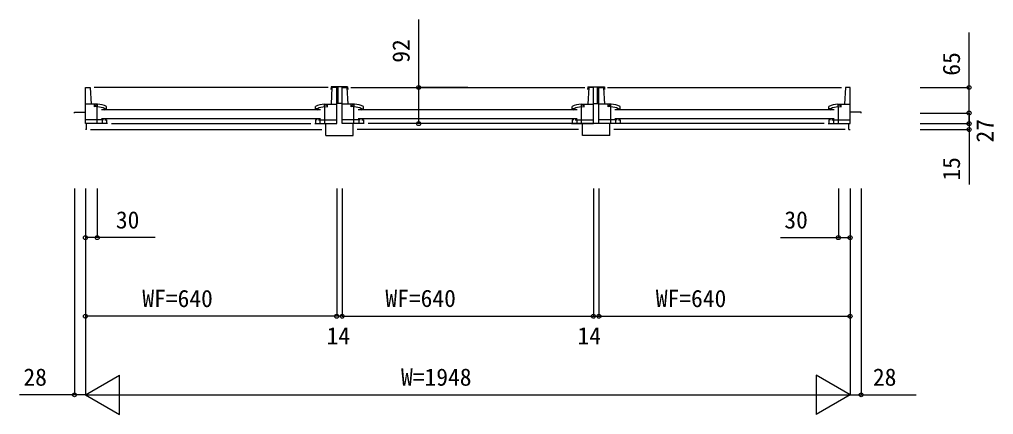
# Model space of a CAD drawing. Units: millimetres, scale not verified. Extents: x -13750 to 13750, y -10000 to 10000.
# Drawn here: x -5758 to -3277, y 1669 to 2674 of the extents above; entities that cross this region are included whole.
import ezdxf
from ezdxf.enums import TextEntityAlignment as Align

# ---------------------------------------------------------------- set-up
doc = ezdxf.new("R2010")
doc.units = ezdxf.units.MM
doc.header["$LTSCALE"] = 50
doc.layers.add('0-2_YKK_B1', color=4, linetype='Continuous')
doc.layers.add('0-6_YKK_N1', color=2, linetype='Continuous')
doc.styles.add('ＭＳ ゴシック', font='')
doc.styles.get('ＭＳ ゴシック').set_extended_font_data('MS Gothic')

msp = doc.modelspace()

# ---------------------------------------------------------------- linework, layer by layer
at = {"layer": '0-2_YKK_B1'}
for p, q in [((-5590, 2409.45), (-5590, 2501.45)), ((-5590, 2501.45), (-5578, 2501.45)), ((-5578, 2501.45), (-5575.8, 2459.45)), ((-4972, 2501.45), (-5568, 2501.45)), ((-4964, 2503.15), (-4964.61, 2496.15)), ((-4962, 2501.45), (-4964.2, 2459.45)), ((-4922, 2503.15), (-4964, 2503.15)), ((-4950, 2501.45), (-4962, 2501.45)), ((-4950, 2409.45), (-4950, 2501.45)), ((-4946.4, 2460.45), (-4946.4, 2503.15)), ((-4936, 2409.45), (-4936, 2501.45)), ((-4936, 2501.45), (-4924, 2501.45)), ((-4924, 2501.45), (-4921.8, 2459.45)), ((-4922, 2503.15), (-4921.39, 2496.15)), ((-4914, 2501.45), (-4318, 2501.45)), ((-4310, 2503.15), (-4310.61, 2496.15)), ((-4308, 2501.45), (-4310.2, 2459.45)), ((-4310, 2503.15), (-4268, 2503.15)), ((-4296, 2501.45), (-4308, 2501.45)), ((-4296, 2409.45), (-4296, 2501.45)), ((-4285.6, 2460.45), (-4285.6, 2503.15)), ((-4282, 2409.45), (-4282, 2501.45)), ((-4282, 2501.45), (-4270, 2501.45)), ((-4270, 2501.45), (-4267.8, 2459.45)), ((-4268, 2503.15), (-4267.39, 2496.15)), ((-4260, 2501.45), (-3664, 2501.45)), ((-3654, 2501.45), (-3656.2, 2459.45)), ((-3642, 2501.45), (-3654, 2501.45)), ((-3642, 2409.45), (-3642, 2501.45)), ((-5560, 2459.45), (-5590, 2459.45)), ((-5566.8, 2452.25), (-5566.8, 2459.45)), ((-5566.5, 2453.95), (-5562.5, 2457.04)), ((-5562.5, 2457.04), (-5561.1, 2456.85)), ((-5561.1, 2456.85), (-5560.7, 2456.65)), ((-5560.7, 2456.65), (-5559.3, 2456.65)), ((-5559, 2458.95), (-5560, 2458.95)), ((-5559.3, 2451.95), (-5559.3, 2458.95)), ((-4981, 2458.95), (-4980, 2458.95)), ((-4980.7, 2451.95), (-4980.7, 2458.95)), ((-4979.3, 2456.65), (-4980.7, 2456.65)), ((-4980, 2459.45), (-4950, 2459.45)), ((-4978.9, 2456.85), (-4979.3, 2456.65)), ((-4977.5, 2457.04), (-4978.9, 2456.85)), ((-4973.5, 2453.95), (-4977.5, 2457.04)), ((-4973.2, 2452.25), (-4973.2, 2459.45)), ((-4936, 2460.45), (-4950, 2460.45)), ((-4906, 2459.45), (-4936, 2459.45)), ((-4912.8, 2452.25), (-4912.8, 2459.45)), ((-4912.5, 2453.95), (-4908.5, 2457.04)), ((-4908.5, 2457.04), (-4907.1, 2456.85)), ((-4907.1, 2456.85), (-4906.7, 2456.65)), ((-4906.7, 2456.65), (-4905.3, 2456.65)), ((-4905, 2458.95), (-4906, 2458.95)), ((-4905.3, 2451.95), (-4905.3, 2458.95)), ((-4327, 2458.95), (-4326, 2458.95)), ((-4326.7, 2451.95), (-4326.7, 2458.95)), ((-4325.3, 2456.65), (-4326.7, 2456.65)), ((-4326, 2459.45), (-4296, 2459.45)), ((-4324.9, 2456.85), (-4325.3, 2456.65)), ((-4323.5, 2457.04), (-4324.9, 2456.85)), ((-4319.5, 2453.95), (-4323.5, 2457.04)), ((-4319.2, 2452.25), (-4319.2, 2459.45)), ((-4296, 2460.45), (-4282, 2460.45)), ((-4252, 2459.45), (-4282, 2459.45)), ((-4258.8, 2452.25), (-4258.8, 2459.45)), ((-4258.5, 2453.95), (-4254.5, 2457.04)), ((-4254.5, 2457.04), (-4253.1, 2456.85)), ((-4253.1, 2456.85), (-4252.7, 2456.65)), ((-4252.7, 2456.65), (-4251.3, 2456.65)), ((-4251, 2458.95), (-4252, 2458.95)), ((-4251.3, 2451.95), (-4251.3, 2458.95)), ((-3673, 2458.95), (-3672, 2458.95)), ((-3672.7, 2451.95), (-3672.7, 2458.95)), ((-3671.3, 2456.65), (-3672.7, 2456.65)), ((-3672, 2459.45), (-3642, 2459.45)), ((-3670.9, 2456.85), (-3671.3, 2456.65)), ((-3669.5, 2457.04), (-3670.9, 2456.85)), ((-3665.5, 2453.95), (-3669.5, 2457.04)), ((-3665.2, 2452.25), (-3665.2, 2459.45)), ((-5618, 2438.95), (-5590, 2438.95)), ((-5618, 2436.45), (-5618, 2438.95)), ((-5560, 2453.45), (-5566.8, 2452.25)), ((-5566.5, 2452.45), (-5566.5, 2453.95)), ((-5560, 2409.45), (-5560, 2453.45)), ((-4991, 2444.45), (-5549, 2444.45)), ((-5541.3, 2447.45), (-5536, 2447.45)), ((-5541.3, 2446.95), (-5541.3, 2447.45)), ((-5539.21, 2443.85), (-5541.3, 2446.95)), ((-5536, 2447.45), (-5536, 2452.75)), ((-5536, 2444.45), (-5536, 2447.45)), ((-5004, 2447.45), (-5004, 2452.75)), ((-4998.7, 2447.45), (-5004, 2447.45)), ((-5004, 2444.45), (-5004, 2447.45)), ((-5000.79, 2443.85), (-4998.7, 2446.95)), ((-4998.7, 2446.95), (-4998.7, 2447.45)), ((-4980, 2409.45), (-4980, 2453.45)), ((-4980, 2453.45), (-4973.2, 2452.25)), ((-4973.5, 2452.45), (-4973.5, 2453.95)), ((-4906, 2453.45), (-4912.8, 2452.25)), ((-4912.5, 2452.45), (-4912.5, 2453.95)), ((-4906, 2409.45), (-4906, 2453.45)), ((-4337, 2444.45), (-4895, 2444.45)), ((-4887.3, 2447.45), (-4882, 2447.45)), ((-4887.3, 2446.95), (-4887.3, 2447.45)), ((-4885.21, 2443.85), (-4887.3, 2446.95)), ((-4882, 2447.45), (-4882, 2452.75)), ((-4882, 2444.45), (-4882, 2447.45)), ((-4350, 2447.45), (-4350, 2452.75)), ((-4344.7, 2447.45), (-4350, 2447.45)), ((-4350, 2444.45), (-4350, 2447.45)), ((-4346.79, 2443.85), (-4344.7, 2446.95)), ((-4344.7, 2446.95), (-4344.7, 2447.45)), ((-4326, 2409.45), (-4326, 2453.45)), ((-4326, 2453.45), (-4319.2, 2452.25)), ((-4319.5, 2452.45), (-4319.5, 2453.95)), ((-4252, 2453.45), (-4258.8, 2452.25)), ((-4258.5, 2452.45), (-4258.5, 2453.95)), ((-4252, 2409.45), (-4252, 2453.45)), ((-3683, 2444.45), (-4241, 2444.45)), ((-4233.3, 2447.45), (-4228, 2447.45)), ((-4233.3, 2446.95), (-4233.3, 2447.45)), ((-4231.21, 2443.85), (-4233.3, 2446.95)), ((-4228, 2447.45), (-4228, 2452.75)), ((-4228, 2444.45), (-4228, 2447.45)), ((-3696, 2447.45), (-3696, 2452.75)), ((-3690.7, 2447.45), (-3696, 2447.45)), ((-3696, 2444.45), (-3696, 2447.45)), ((-3692.79, 2443.85), (-3690.7, 2446.95)), ((-3690.7, 2446.95), (-3690.7, 2447.45)), ((-3672, 2409.45), (-3672, 2453.45)), ((-3672, 2453.45), (-3665.2, 2452.25)), ((-3665.5, 2452.45), (-3665.5, 2453.95)), ((-3614, 2438.95), (-3642, 2438.95)), ((-3614, 2436.45), (-3614, 2438.95)), ((-5543.8, 2419.45), (-5590, 2419.45)), ((-5534, 2409.45), (-5590, 2409.45)), ((-5587, 2394.45), (-5587, 2409.45)), ((-5549, 2422.45), (-4991, 2422.45)), ((-5547.4, 2419.45), (-5547.4, 2409.45)), ((-5540.3, 2419.45), (-5536, 2419.45)), ((-5536, 2419.45), (-5536, 2409.45)), ((-5524, 2409.45), (-5016, 2409.45)), ((-5006, 2409.45), (-4950, 2409.45)), ((-5004, 2419.45), (-5004, 2409.45)), ((-4999.7, 2419.45), (-5004, 2419.45)), ((-4996.2, 2419.45), (-4950, 2419.45)), ((-4992.6, 2419.45), (-4992.6, 2409.45)), ((-4978, 2379.45), (-4978, 2409.45)), ((-4889.8, 2419.45), (-4936, 2419.45)), ((-4880, 2409.45), (-4936, 2409.45)), ((-4908, 2379.45), (-4908, 2409.45)), ((-4895, 2422.45), (-4337, 2422.45)), ((-4893.4, 2419.45), (-4893.4, 2409.45)), ((-4886.3, 2419.45), (-4882, 2419.45)), ((-4882, 2419.45), (-4882, 2409.45)), ((-3708, 2409.45), (-4870, 2409.45)), ((-4352, 2409.45), (-4296, 2409.45)), ((-4350, 2419.45), (-4350, 2409.45)), ((-4345.7, 2419.45), (-4350, 2419.45)), ((-4342.2, 2419.45), (-4296, 2419.45)), ((-4338.6, 2419.45), (-4338.6, 2409.45)), ((-4324, 2379.45), (-4324, 2409.45)), ((-4235.8, 2419.45), (-4282, 2419.45)), ((-4226, 2409.45), (-4282, 2409.45)), ((-4254, 2379.45), (-4254, 2409.45)), ((-4241, 2422.45), (-3683, 2422.45)), ((-4239.4, 2419.45), (-4239.4, 2409.45)), ((-4232.3, 2419.45), (-4228, 2419.45)), ((-4228, 2419.45), (-4228, 2409.45)), ((-3698, 2409.45), (-3642, 2409.45)), ((-3696, 2419.45), (-3696, 2409.45)), ((-3691.7, 2419.45), (-3696, 2419.45)), ((-3688.2, 2419.45), (-3642, 2419.45)), ((-3684.6, 2419.45), (-3684.6, 2409.45)), ((-3645, 2394.45), (-3645, 2409.45)), ((-5587, 2394.45), (-5590, 2394.45)), ((-5577, 2394.45), (-4988, 2394.45)), ((-4334, 2394.45), (-4898, 2394.45)), ((-3655, 2394.45), (-4244, 2394.45)), ((-3645, 2394.45), (-3642, 2394.45)), ((-4978, 2379.45), (-4908, 2379.45)), ((-4254, 2379.45), (-4324, 2379.45))]:
    msp.add_line(p, q, dxfattribs=at)
for centre, radius, start, end in [((-5559.07, 2412.91), 46.04, 59.91965, 89.90765), ((-4980.93, 2412.91), 46.04, 90.09235, 120.08035), ((-4905.07, 2412.91), 46.04, 59.91965, 89.90765), ((-4326.93, 2412.91), 46.04, 90.09235, 120.08035), ((-4251.07, 2412.91), 46.04, 59.91965, 89.90765), ((-3672.93, 2412.91), 46.04, 90.09235, 120.08035), ((-5559, 2412.89), 39.05, 62.22026, 90.43713), ((-4981, 2412.89), 39.05, 89.56287, 117.77974), ((-4905, 2412.89), 39.05, 62.22026, 90.43713), ((-4327, 2412.89), 39.05, 89.56287, 117.77974), ((-4251, 2412.89), 39.05, 62.22026, 90.43713), ((-3673, 2412.89), 39.05, 89.56287, 117.77974)]:
    msp.add_arc(centre, radius, start, end, dxfattribs=at)
at = {"layer": '0-6_YKK_N1'}
for p, q in [((-4616, 2501.45), (-4741, 2501.45)), ((-3464, 2501.45), (-3339, 2501.45)), ((-3464, 2436.45), (-3339, 2436.45)), ((-3339, 2436.45), (-3339, 2409.45)), ((-3464, 2409.45), (-3339, 2409.45)), ((-3339, 2409.45), (-3339, 2394.45)), ((-3464, 2394.45), (-3339, 2394.45)), ((-3339, 2394.45), (-3339, 2254.45)), ((-5618, 2244.45), (-5618, 1719.45)), ((-5590, 2244.45), (-5590, 1719.45)), ((-4296, 2244.45), (-4296, 1919.45)), ((-4282, 2244.45), (-4282, 1919.45)), ((-3642, 2244.45), (-3642, 1719.45)), ((-3614, 2244.45), (-3614, 1719.45)), ((-5412.43, 2119.45), (-5560, 2119.45)), ((-3819.57, 2119.45), (-3672, 2119.45)), ((-4936, 1919.45), (-4950, 1919.45)), ((-5590, 1719.45), (-5503.4, 1769.45)), ((-5503.4, 1669.45), (-5503.4, 1769.45)), ((-3642, 1719.45), (-3728.6, 1769.45)), ((-3728.6, 1769.45), (-3728.6, 1669.45)), ((-5590, 1719.45), (-3642, 1719.45)), ((-5590, 1719.45), (-5503.4, 1669.45)), ((-3642, 1719.45), (-3728.6, 1669.45))]:
    msp.add_line(p, q, dxfattribs=at)
for points in [[(-4616, 2409.45), (-4741, 2409.45), (-4741, 2501.45), (-4741, 2674.45)], [(-3464, 2436.45), (-3339, 2436.45), (-3339, 2501.45), (-3339, 2641.45)], [(-3464, 2409.45), (-3339, 2409.45), (-3339, 2429.45)], [(-5560, 2244.45), (-5560, 2119.45), (-5590, 2119.45)], [(-4950, 2244.45), (-4950, 1919.45), (-5590, 1919.45)], [(-4936, 2244.45), (-4936, 1919.45), (-4296, 1919.45)], [(-3672, 2244.45), (-3672, 2119.45), (-3642, 2119.45)], [(-4296, 1919.45), (-4282, 1919.45), (-3642, 1919.45)], [(-5590, 1719.45), (-5618, 1719.45), (-5758, 1719.45)], [(-3642, 1719.45), (-3614, 1719.45), (-3474, 1719.45)]]:
    msp.add_lwpolyline(points, dxfattribs=at)
for centre in [(-4741, 2501.45), (-3339, 2501.45), (-3339, 2436.45), (-3339, 2436.45), (-4741, 2409.45), (-3339, 2409.45), (-3339, 2409.45), (-3339, 2394.45), (-5590, 2119.45), (-5560, 2119.45), (-3672, 2119.45), (-3642, 2119.45), (-5590, 1919.45), (-4950, 1919.45), (-4936, 1919.45), (-4296, 1919.45), (-4282, 1919.45), (-3642, 1919.45), (-5618, 1719.45), (-3614, 1719.45)]:
    msp.add_circle(centre, 5, dxfattribs=at)

# ---------------------------------------------------------------- texts
at = {"layer": '0-6_YKK_N1', "style": 'ＭＳ ゴシック'}
for s, p in [('92', (-4751, 2564.45)), ('65', (-3349, 2531.45)), ('27', (-3263.54, 2361.45)), ('15', (-3349, 2264.45))]:
    msp.add_text(s, height=43.99, rotation=90, dxfattribs=at).set_placement(p, align=Align.BOTTOM_LEFT)
for s, p in [('30', (-5512.43, 2129.45)), ('30', (-3809.57, 2129.45)), ('WF=640', (-5445, 1929.45)), ('WF=640', (-4825.85, 1929.83)), ('WF=640', (-4137, 1929.45)), ('14', (-4975.59, 1834.61)), ('14', (-4336.41, 1834.61)), ('W=1948', (-4786, 1729.45)), ('28', (-5748, 1729.45)), ('28', (-3584, 1729.45))]:
    msp.add_text(s, height=43.99, dxfattribs=at).set_placement(p, align=Align.BOTTOM_LEFT)

doc.saveas('drawing.dxf')
